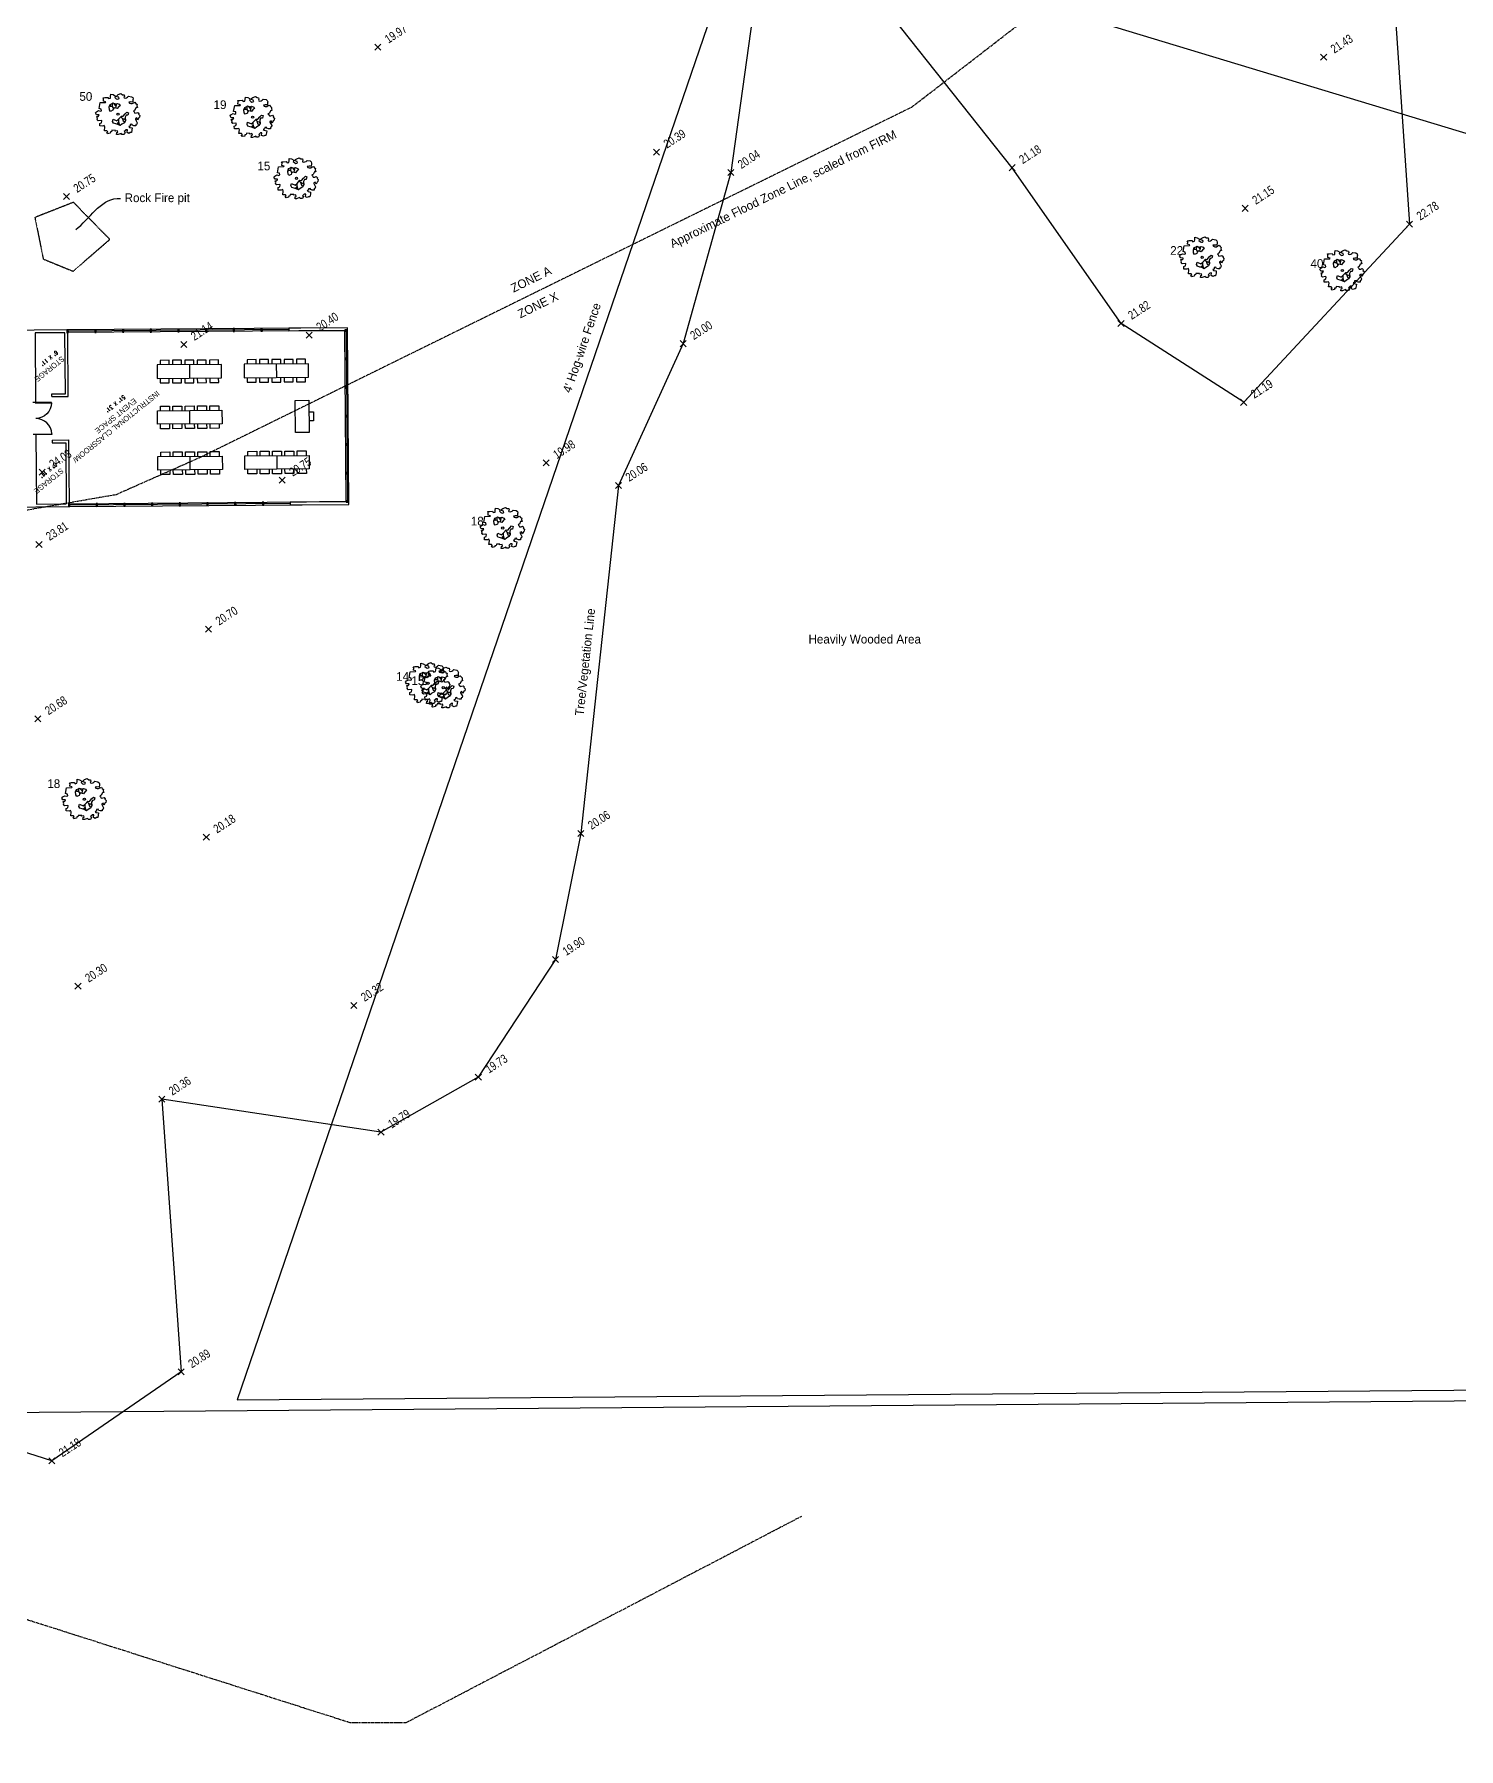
# Model space of a CAD drawing. Header units: inches. Extents: x -625442 to 34963, y -27993 to 66986.
# Drawn here: x -454990 to -451844, y 25550 to 29336 of the extents above; entities that cross this region are included whole.
import ezdxf
from ezdxf.enums import TextEntityAlignment as Align

# ---------------------------------------------------------------- set-up
doc = ezdxf.new("R2010")
doc.units = ezdxf.units.IN
doc.header["$LTSCALE"] = 0.5
doc.header["$MEASUREMENT"] = 0
doc.linetypes.add('HIDDEN', pattern=[0.375, 0.25, -0.125])
doc.linetypes.add('PHANTOM', pattern=[20, 10, -2, 2, -2, 2, -2])
for name, color, linetype in [('0-TEXT', 30, 'Continuous'), ('EDGE OF ROCKS', 55, 'HIDDEN'), ('FEMA FLOOD ZONE', 190, 'PHANTOM'), ('FENCE', 7, 'FEN_LINE'), ('P-BELOW-LIGHT', 143, 'Continuous'), ('P-DOOR', 51, 'Continuous'), ('P-FURNITURE', 201, 'Continuous'), ('P-WALL', 90, 'Continuous'), ('P-WINDOW', 213, 'Continuous'), ('SPOT ELEVATION TEXT', 252, 'Continuous'), ('TEXT', 7, 'Continuous'), ('TREE LINE', 73, 'Continuous'), ('Trees-Anno', 43, 'Continuous'), ('TreesMARK', 46, 'Continuous')]:
    doc.layers.add(name, color=color, linetype=linetype)
doc.styles.add('1-4T', font='Zap601Rm.ttf', dxfattribs={"width": 0.8, "height": 12})
doc.styles.add('BLDG', font='IC-Romans.shx', dxfattribs={"width": 0.8})
doc.styles.add('sapa notes', font='romans.shx', dxfattribs={"width": 0.8})
doc.styles.get("Standard").update_dxf_attribs({"font": 'Arial.ttf'})
doc.styles.add('TXT', font='IC-Romans.shx')
doc.linetypes.add('FEN_LINE', pattern='A,0.5,-0.2,[" X ",Standard,S=0.1,R=0,X=-0.1,Y=-0.05],-0.25', length=0.95)
doc.dimstyles.new('20 SCALE', dxfattribs={"dimtxt": 1.6, "dimasz": 2, "dimexe": 0.18, "dimexo": 0.0625, "dimgap": 0.04, "dimtad": 0, "dimdec": 1, "dimzin": 0, "dimdsep": 46, "dimtxsty": 'BLDG', "dimcen": 0.09, "dimaunit": 1, "dimadec": 4, "dimazin": 0, "dimtfac": 1, "dimtdec": 1, "dimtofl": 0, "dimtmove": 2, "dimatfit": 3, "dimfxl": 1, "dimtolj": 1, "dimtzin": 0, "dimarcsym": 0})

# ---------------------------------------------------------------- blocks, each defined once
blk = doc.blocks.new('SPT10')
at = {"color": 0, "linetype": 'Continuous'}
for p, q in [((-0.35, -0.35), (0.35, 0.35)), ((0.35, -0.35), (-0.35, 0.35))]:
    blk.add_line(p, q, dxfattribs=at)
blk = doc.blocks.new('TREE11')
at = {"linetype": 'Continuous'}
for p, q in [((-0.134, 0.178), (-0.184, 0.176)), ((-0.156, 0.177), (-0.179, 0.211)), ((-0.132, 0.24), (-0.134, 0.178)), ((-0.134, 0.178), (-0.103, 0.129)), ((-0.094, 0.242), (-0.047, 0.184)), ((-0.034, 0.247), (-0.058, 0.14)), ((0.006, -0.194), (-0.03, -0.231)), ((0.008, -0.119), (0.006, -0.244)), ((0.008, -0.167), (0.027, -0.23)), ((0.027, -0.23), (0.058, -0.256)), ((0.065, -0.059), (0.113, -0.104)), ((0.096, -0.089), (0.115, -0.156)), ((0.113, -0.104), (0.17, -0.108)), ((0.115, -0.156), (0.157, -0.173)), ((0.141, -0.107), (0.163, -0.133))]:
    blk.add_line(p, q, dxfattribs=at)
for points in [[(-0.04, 0.357), (-0.015, 0.344), (0.008, 0.351), (0.028, 0.361), (0.015, 0.389), (-0.027, 0.402), (-0.019, 0.434), (0.006, 0.451), (0.063, 0.474), (0.102, 0.449), (0.138, 0.447), (0.147, 0.41), (0.136, 0.393), (0.141, 0.378), (0.17, 0.37), (0.196, 0.378), (0.22, 0.391), (0.243, 0.415), (0.313, 0.402), (0.339, 0.381), (0.35, 0.351), (0.344, 0.329), (0.34, 0.28), (0.289, 0.282), (0.248, 0.275), (0.265, 0.252), (0.293, 0.244), (0.328, 0.244), (0.361, 0.265), (0.39, 0.275), (0.412, 0.246), (0.437, 0.224), (0.433, 0.195), (0.446, 0.154), (0.413, 0.148), (0.388, 0.092), (0.354, 0.079), (0.368, 0.058), (0.388, 0.027), (0.422, 0.031), (0.457, 0.043), (0.483, 0.016), (0.474, 0.001), (0.503, -0.026), (0.494, -0.071), (0.476, -0.084), (0.45, -0.136), (0.429, -0.087), (0.398, -0.104), (0.399, -0.119), (0.44, -0.196), (0.432, -0.226), (0.411, -0.238), (0.409, -0.268), (0.363, -0.268), (0.329, -0.255), (0.315, -0.23), (0.28, -0.238), (0.276, -0.273), (0.246, -0.282), (0.266, -0.303), (0.327, -0.315), (0.32, -0.365), (0.306, -0.423), (0.28, -0.423), (0.248, -0.44), (0.207, -0.421), (0.216, -0.36), (0.179, -0.362), (0.166, -0.381), (0.14, -0.4), (0.162, -0.419), (0.138, -0.464), (0.091, -0.464), (0.072, -0.441), (0.001, -0.467), (-0.033, -0.467), (-0.028, -0.422), (-0.003, -0.413), (-0.014, -0.379), (-0.063, -0.389), (-0.062, -0.374), (-0.141, -0.37), (-0.149, -0.404), (-0.177, -0.406), (-0.18, -0.435), (-0.24, -0.45), (-0.26, -0.42), (-0.236, -0.405), (-0.254, -0.38), (-0.315, -0.38), (-0.303, -0.291), (-0.316, -0.259), (-0.349, -0.272), (-0.418, -0.27), (-0.422, -0.212), (-0.383, -0.196), (-0.372, -0.151), (-0.384, -0.142), (-0.455, -0.151), (-0.484, -0.125), (-0.473, -0.106), (-0.49, -0.053), (-0.458, -0.053), (-0.439, -0.033), (-0.432, -0.017), (-0.493, -0.016), (-0.518, 0.028), (-0.497, 0.053), (-0.45, 0.082), (-0.409, 0.069), (-0.382, 0.08), (-0.388, 0.119), (-0.437, 0.131), (-0.412, 0.266), (-0.287, 0.27), (-0.282, 0.283), (-0.337, 0.3), (-0.331, 0.357), (-0.341, 0.379), (-0.305, 0.383), (-0.238, 0.387), (-0.216, 0.358), (-0.176, 0.368), (-0.17, 0.404), (-0.164, 0.459), (-0.113, 0.45), (-0.059, 0.418), (-0.073, 0.387)], [(-0.118, 0.258), (-0.067, 0.236), (-0.022, 0.249), (0.027, 0.23), (0.047, 0.196), (0.015, 0.181), (-0.022, 0.128), (-0.087, 0.145), (-0.114, 0.117), (-0.121, 0.09), (-0.174, 0.064), (-0.194, 0.1), (-0.201, 0.17), (-0.18, 0.224), (-0.136, 0.243)], [(0.014, -0.114), (0.079, -0.044), (0.118, -0.048), (0.163, 0.008), (0.206, 0.048), (0.241, 0.034), (0.227, -0.023), (0.185, -0.025), (0.166, -0.07), (0.171, -0.149), (0.145, -0.196), (0.088, -0.232), (0.048, -0.263), (-0.004, -0.237), (-0.053, -0.224), (-0.108, -0.207), (-0.126, -0.167), (-0.115, -0.115), (-0.029, -0.154)]]:
    blk.add_lwpolyline(points, close=True, dxfattribs=at)
blk.add_circle((0, 0), 0.0248, dxfattribs=at)

msp = doc.modelspace()

# ---------------------------------------------------------------- linework, layer by layer
at = {"layer": 'DEFPOINTS'}
msp.add_line((-448536.65843, 28117.67999), (-463489.67582, 32656.5212), dxfattribs=at)
at = {"layer": 'EDGE OF ROCKS'}
msp.add_lwpolyline([(-454903.16281, 28965.08992), (-454988.38576, 28931.57131), (-454969.88114, 28839.87772), (-454904.02251, 28813.04804), (-454822.83475, 28883.12164), (-454903.16281, 28965.08992)], dxfattribs=at)
at = {"layer": 'FEMA FLOOD ZONE'}
for points in [[(-456435.52039, 29340.6801), (-456366.05531, 29268.55494), (-456360.71187, 29207.11493), (-455901.17385, 28432.43707), (-455658.04623, 28306.8857), (-455361.48387, 28264.14487), (-455177.13444, 28256.13106), (-454808.43528, 28320.2422), (-454621.41384, 28403.05273), (-453051.84379, 29175.61297), (-452512.1541, 29592.33613)], [(-453295.82795, 26063.00697), (-454169.01102, 25607.43556), (-454291.91084, 25607.43556), (-455339.22983, 25941.34861), (-455422.05352, 26000.11728), (-456375.86194, 26195.12226), (-456894.17814, 26192.45113), (-457078.52757, 26184.4371), (-457921.16672, 26221.89161), (-458196.35501, 26315.38708), (-458217.72907, 26352.78544), (-458308.56793, 26873.68944), (-458287.19415, 26977.87028), (-458076.1272, 27552.20048), (-457803.61034, 27864.74301), (-457632.45643, 28173.32053), (-457418.71776, 28592.71524), (-457341.23751, 28974.71159), (-457132.84229, 29372.73578)]]:
    msp.add_lwpolyline(points, dxfattribs=at)
at = {"layer": 'FENCE'}
for p, q in [((-454257.37465, 27150.97457), (-454541.52855, 26320.38452)), ((-449577.99515, 26336.05729), (-513965.77837, 25821.4055))]:
    msp.add_line(p, q, dxfattribs=at)
for points in [[(-454541.52855, 26320.38452), (-449601.46382, 26359.87047), (-448922.57177, 56440.86474)], [(-453225.32605, 30165.28872), (-453620.36139, 29012.98269), (-454257.37465, 27150.97457)]]:
    msp.add_lwpolyline(points, dxfattribs=at)
at = {"layer": 'P-BELOW-LIGHT'}
for points in [[(-454912.9649, 28293.29722), (-454294.98429, 28298.18329), (-454298.06276, 28688.17114), (-454916.04352, 28683.28507)], [(-454913.01234, 28299.29716), (-454301.03146, 28304.13574), (-454304.01521, 28682.12396), (-454915.99608, 28677.28539)]]:
    msp.add_lwpolyline(points, dxfattribs=at)
at = {"layer": 'P-DOOR'}
for points in [[(-454986.77204, 28521.93668), (-454951.3621, 28522.2162), (-454951.37136, 28523.39001), (-454986.78131, 28523.1105)], [(-454986.23154, 28453.46441), (-454950.82159, 28453.74393), (-454950.81233, 28452.57012), (-454986.22227, 28452.2906)]]:
    msp.add_lwpolyline(points, close=True, dxfattribs=at)
for points in [[(-454951.3621, 28522.2162), (-454952.28777, 28515.55689), (-454954.38879, 28509.08394), (-454957.66826, 28503.18864), (-454961.93053, 28497.87252), (-454967.18025, 28493.72249), (-454973.22023, 28490.54445), (-454979.66074, 28488.53714), (-454986.50179, 28487.70055)], [(-454950.82159, 28453.74393), (-454951.85227, 28460.3878), (-454954.05522, 28466.82677), (-454957.42735, 28472.66957), (-454961.77301, 28477.91774), (-454967.08759, 28481.98438), (-454973.17699, 28485.06667), (-454979.64839, 28486.97206), (-454986.50179, 28487.70055)]]:
    msp.add_lwpolyline(points, dxfattribs=at)
at = {"layer": 'P-FURNITURE'}
for p, q in [((-454647.30959, 28606.64795), (-454647.07526, 28576.64886)), ((-454455.31544, 28608.14762), (-454455.08112, 28578.14854)), ((-454718.18403, 28576.09343), (-454575.9665, 28577.2043)), ((-454526.18989, 28577.5931), (-454383.97235, 28578.70397)), ((-454413.02038, 28456.7107), (-454413.57581, 28527.81947)), ((-454717.62785, 28504.88841), (-454575.41031, 28505.99928)), ((-454646.28476, 28475.44476), (-454646.51908, 28505.44384)), ((-454716.83734, 28403.68431), (-454574.6198, 28404.79517)), ((-454645.49425, 28374.24065), (-454645.72857, 28404.23974)), ((-454524.84319, 28405.18398), (-454382.62566, 28406.29485)), ((-454453.5001, 28375.74033), (-454453.73443, 28405.73941))]:
    msp.add_line(p, q, dxfattribs=at)
at = {"layer": 'P-FURNITURE', "flags": 128}
for points in [[(-454575.9665, 28577.2043), (-454576.20082, 28607.20338), (-454718.41835, 28606.09252), (-454718.18403, 28576.09343)], [(-454691.95928, 28606.29919), (-454692.03678, 28616.22134), (-454711.88109, 28616.06634), (-454711.80359, 28606.14418)], [(-454664.67336, 28606.51232), (-454664.75086, 28616.43447), (-454684.59517, 28616.27947), (-454684.51766, 28606.35731)], [(-454637.38743, 28606.72545), (-454637.46494, 28616.6476), (-454657.30924, 28616.4926), (-454657.23174, 28606.57045)], [(-454610.10151, 28606.93858), (-454610.17901, 28616.86074), (-454630.02332, 28616.70573), (-454629.94582, 28606.78358)], [(-454582.81559, 28607.15171), (-454582.89309, 28617.07387), (-454602.7374, 28616.91886), (-454602.6599, 28606.99671)], [(-454383.97235, 28578.70397), (-454384.20668, 28608.70305), (-454526.42421, 28607.59219), (-454526.18989, 28577.5931)], [(-454499.96514, 28607.79886), (-454500.04264, 28617.72101), (-454519.88694, 28617.56601), (-454519.80944, 28607.64386)], [(-454472.67921, 28608.01199), (-454472.75672, 28617.93415), (-454492.60102, 28617.77914), (-454492.52352, 28607.85699)], [(-454445.39329, 28608.22512), (-454445.47079, 28618.14728), (-454465.3151, 28617.99227), (-454465.2376, 28608.07012)], [(-454418.10737, 28608.43826), (-454418.18487, 28618.36041), (-454438.02918, 28618.2054), (-454437.95168, 28608.28325)], [(-454390.82145, 28608.65139), (-454390.89895, 28618.57354), (-454410.74326, 28618.41854), (-454410.66575, 28608.49638)], [(-454711.56926, 28576.1451), (-454711.49176, 28566.22295), (-454691.64745, 28566.37795), (-454691.72495, 28576.3001)], [(-454684.28334, 28576.35823), (-454684.20584, 28566.43608), (-454664.36153, 28566.59108), (-454664.43903, 28576.51323)], [(-454656.99742, 28576.57136), (-454656.91992, 28566.64921), (-454637.07561, 28566.80421), (-454637.15311, 28576.72637)], [(-454629.7115, 28576.78449), (-454629.63399, 28566.86234), (-454609.78969, 28567.01734), (-454609.86719, 28576.9395)], [(-454602.42557, 28576.99762), (-454602.34807, 28567.07547), (-454582.50376, 28567.23047), (-454582.58127, 28577.15263)], [(-454519.57512, 28577.64477), (-454519.49762, 28567.72262), (-454499.65331, 28567.87762), (-454499.73081, 28577.79978)], [(-454492.2892, 28577.8579), (-454492.21169, 28567.93575), (-454472.36739, 28568.09075), (-454472.44489, 28578.01291)], [(-454465.00327, 28578.07103), (-454464.92577, 28568.14888), (-454445.08147, 28568.30389), (-454445.15897, 28578.22604)], [(-454437.71735, 28578.28417), (-454437.63985, 28568.36201), (-454417.79554, 28568.51702), (-454417.87305, 28578.43917)], [(-454410.43143, 28578.4973), (-454410.35393, 28568.57514), (-454390.50962, 28568.73015), (-454390.58712, 28578.6523)], [(-454711.01308, 28504.94008), (-454711.09058, 28514.86223), (-454691.24627, 28515.01724), (-454691.16877, 28505.09508)], [(-454683.72715, 28505.15321), (-454683.80466, 28515.07536), (-454663.96035, 28515.23037), (-454663.88285, 28505.30821)], [(-454656.44123, 28505.36634), (-454656.51873, 28515.28849), (-454636.67443, 28515.4435), (-454636.59693, 28505.52135)], [(-454629.15531, 28505.57947), (-454629.23281, 28515.50163), (-454609.38851, 28515.65663), (-454609.311, 28505.73448)], [(-454601.86939, 28505.7926), (-454601.94689, 28515.71476), (-454582.10258, 28515.86976), (-454582.02508, 28505.94761)], [(-454413.57581, 28527.81947), (-454383.57672, 28528.05379), (-454383.02129, 28456.94502), (-454413.02038, 28456.7107)], [(-454575.41031, 28505.99928), (-454575.17599, 28476.00019), (-454717.39352, 28474.88933), (-454717.62785, 28504.88841)], [(-454690.93445, 28475.096), (-454690.85694, 28465.17385), (-454710.70125, 28465.01884), (-454710.77875, 28474.94099)], [(-454663.64852, 28475.30913), (-454663.57102, 28465.38698), (-454683.41533, 28465.23197), (-454683.49283, 28475.15413)], [(-454636.3626, 28475.52226), (-454636.2851, 28465.60011), (-454656.12941, 28465.4451), (-454656.20691, 28475.36726)], [(-454609.07668, 28475.73539), (-454608.99918, 28465.81324), (-454628.84348, 28465.65823), (-454628.92099, 28475.58039)], [(-454581.79076, 28475.94852), (-454581.71326, 28466.02637), (-454601.55756, 28465.87137), (-454601.63506, 28475.79352)], [(-454383.37651, 28502.42156), (-454373.45436, 28502.49906), (-454373.29935, 28482.65476), (-454383.22151, 28482.57725)], [(-454574.6198, 28404.79517), (-454574.38548, 28374.79609), (-454716.60301, 28373.68522), (-454716.83734, 28403.68431)], [(-454710.22257, 28403.73597), (-454710.30007, 28413.65813), (-454690.45576, 28413.81313), (-454690.37826, 28403.89098)], [(-454682.93665, 28403.94911), (-454683.01415, 28413.87126), (-454663.16984, 28414.02626), (-454663.09234, 28404.10411)], [(-454655.65072, 28404.16224), (-454655.72823, 28414.08439), (-454635.88392, 28414.23939), (-454635.80642, 28404.31724)], [(-454628.3648, 28404.37537), (-454628.4423, 28414.29752), (-454608.598, 28414.45253), (-454608.52049, 28404.53037)], [(-454601.07888, 28404.5885), (-454601.15638, 28414.51065), (-454581.31207, 28414.66566), (-454581.23457, 28404.7435)], [(-454382.62566, 28406.29485), (-454382.39134, 28376.29576), (-454524.60887, 28375.18489), (-454524.84319, 28405.18398)], [(-454518.22842, 28405.23565), (-454518.30593, 28415.1578), (-454498.46162, 28415.31281), (-454498.38412, 28405.39065)], [(-454490.9425, 28405.44878), (-454491.02, 28415.37093), (-454471.1757, 28415.52594), (-454471.0982, 28405.60378)], [(-454463.65658, 28405.66191), (-454463.73408, 28415.58406), (-454443.88978, 28415.73907), (-454443.81227, 28405.81691)], [(-454436.37066, 28405.87504), (-454436.44816, 28415.79719), (-454416.60385, 28415.9522), (-454416.52635, 28406.03005)], [(-454409.08474, 28406.08817), (-454409.16224, 28416.01033), (-454389.31793, 28416.16533), (-454389.24043, 28406.24318)], [(-454690.14394, 28373.89189), (-454690.06643, 28363.96974), (-454709.91074, 28363.81474), (-454709.98824, 28373.73689)], [(-454662.85801, 28374.10503), (-454662.78051, 28364.18287), (-454682.62482, 28364.02787), (-454682.70232, 28373.95002)], [(-454635.57209, 28374.31816), (-454635.49459, 28364.396), (-454655.3389, 28364.241), (-454655.4164, 28374.16315)], [(-454608.28617, 28374.53129), (-454608.20867, 28364.60913), (-454628.05298, 28364.45413), (-454628.13048, 28374.37628)], [(-454581.00025, 28374.74442), (-454580.92275, 28364.82227), (-454600.76705, 28364.66726), (-454600.84456, 28374.58941)], [(-454498.14979, 28375.39157), (-454498.07229, 28365.46941), (-454517.9166, 28365.31441), (-454517.9941, 28375.23656)], [(-454470.86387, 28375.6047), (-454470.78637, 28365.68254), (-454490.63068, 28365.52754), (-454490.70818, 28375.44969)], [(-454443.57795, 28375.81783), (-454443.50045, 28365.89568), (-454463.34475, 28365.74067), (-454463.42226, 28375.66283)], [(-454416.29203, 28376.03096), (-454416.21453, 28366.10881), (-454436.05883, 28365.9538), (-454436.13633, 28375.87596)], [(-454389.00611, 28376.24409), (-454388.9286, 28366.32194), (-454408.77291, 28366.16693), (-454408.85041, 28376.08909)]]:
    msp.add_lwpolyline(points, dxfattribs=at)
at = {"layer": 'P-WALL'}
for p, q in [((-454915.99608, 28677.28539), (-454916.04352, 28683.28507)), ((-454986.78131, 28523.1105), (-454992.78112, 28523.06313)), ((-454950.88181, 28535.98448), (-454950.92917, 28541.98429)), ((-454986.22227, 28452.2906), (-454992.22209, 28452.24324)), ((-454950.12401, 28439.98496), (-454950.07665, 28433.98514)), ((-454913.01234, 28299.29716), (-454912.9649, 28293.29722))]:
    msp.add_line(p, q, dxfattribs=at)
for points in [[(-454916.04352, 28683.28507), (-455138.03659, 28681.54058), (-455136.87624, 28534.54516)], [(-454921.9959, 28677.23795), (-454987.99383, 28676.71614), (-454986.78131, 28523.1105)], [(-454950.92917, 28541.98429), (-454920.93011, 28542.22109), (-454921.9959, 28677.23795)], [(-454950.88181, 28535.98448), (-454914.88293, 28536.26864), (-454915.99608, 28677.28539)], [(-455136.11847, 28438.54816), (-455134.95812, 28291.55273), (-454912.96498, 28293.30792)], [(-454986.22227, 28452.2906), (-454985.01008, 28298.72792), (-454919.01215, 28299.24973)], [(-454950.12401, 28439.98496), (-454914.12513, 28440.26912), (-454913.01234, 28299.29716)], [(-454950.07665, 28433.98514), (-454920.07759, 28434.22195), (-454919.01215, 28299.24973)]]:
    msp.add_lwpolyline(points, dxfattribs=at)
for points in [[(-454914.5484, 28683.29851), (-454917.5483, 28683.27479), (-454917.50086, 28677.27494), (-454914.50096, 28677.29866)], [(-454853.35031, 28683.78251), (-454856.35022, 28683.75879), (-454856.30278, 28677.75894), (-454853.30288, 28677.78266)], [(-454792.15223, 28684.26633), (-454795.15214, 28684.24261), (-454795.1047, 28678.24276), (-454792.10479, 28678.26648)], [(-454730.95415, 28684.75014), (-454733.95405, 28684.72643), (-454733.90661, 28678.72657), (-454730.90671, 28678.75029)], [(-454669.75603, 28685.23396), (-454672.75593, 28685.21024), (-454672.70849, 28679.21039), (-454669.70859, 28679.23411)], [(-454608.55794, 28685.71787), (-454611.55785, 28685.69415), (-454611.51041, 28679.6943), (-454608.5105, 28679.71802)], [(-454547.35986, 28686.20169), (-454550.35976, 28686.17797), (-454550.31233, 28680.17812), (-454547.31242, 28680.20184)], [(-454486.16177, 28686.68555), (-454489.16168, 28686.66183), (-454489.11424, 28680.66198), (-454486.11434, 28680.6857)], [(-454298.06769, 28688.1711), (-454427.9636, 28687.14569), (-454427.91616, 28681.14584), (-454298.02025, 28682.17125)], [(-454304.0279, 28683.62309), (-454304.00418, 28680.62318), (-454298.00433, 28680.67062), (-454298.02805, 28683.67053)], [(-454303.52982, 28620.6255), (-454303.5061, 28617.62559), (-454297.50625, 28617.67303), (-454297.52996, 28620.67294)], [(-454303.03251, 28557.6279), (-454303.00879, 28554.62799), (-454297.00894, 28554.67543), (-454297.03266, 28557.67534)], [(-454302.5352, 28494.6303), (-454302.51148, 28491.6304), (-454296.51163, 28491.67783), (-454296.53535, 28494.67774)], [(-454302.03633, 28431.63272), (-454302.01261, 28428.63281), (-454296.01276, 28428.68025), (-454296.03648, 28431.68016)], [(-454301.53902, 28368.63512), (-454301.5153, 28365.63521), (-454295.51545, 28365.68265), (-454295.53917, 28368.68256)], [(-454911.51238, 28299.30898), (-454914.51229, 28299.28526), (-454914.46485, 28293.28541), (-454911.46494, 28293.30913)], [(-454850.3143, 28299.79298), (-454853.3142, 28299.76926), (-454853.26677, 28293.76941), (-454850.26686, 28293.79313)], [(-454789.11621, 28300.2768), (-454792.11612, 28300.25308), (-454792.06868, 28294.25323), (-454789.06878, 28294.27695)], [(-454727.91813, 28300.76061), (-454730.91804, 28300.7369), (-454730.8706, 28294.73704), (-454727.87069, 28294.76076)], [(-454666.72001, 28301.24443), (-454669.71992, 28301.22071), (-454669.67248, 28295.22086), (-454666.67257, 28295.24458)], [(-454605.52193, 28301.72834), (-454608.52183, 28301.70462), (-454608.4744, 28295.70477), (-454605.47449, 28295.72849)], [(-454544.32384, 28302.21216), (-454547.32375, 28302.18844), (-454547.27631, 28296.18859), (-454544.27641, 28296.21231)], [(-454483.12576, 28302.69602), (-454486.12567, 28302.6723), (-454486.07823, 28296.67245), (-454483.07832, 28296.69617)], [(-454295.03168, 28304.18157), (-454424.92758, 28303.15616), (-454424.88015, 28297.15631), (-454294.98424, 28298.18172)], [(-454301.04015, 28305.63753), (-454301.01643, 28302.63763), (-454295.01658, 28302.68507), (-454295.0403, 28305.68497)]]:
    msp.add_lwpolyline(points, close=True, dxfattribs=at)
at = {"layer": 'P-WINDOW'}
for p, q in [((-454427.93987, 28684.14421), (-454916.0198, 28680.28523)), ((-454301.01531, 28682.14765), (-454298.03156, 28304.15942)), ((-454424.90386, 28300.15622), (-454912.98862, 28296.29719))]:
    msp.add_line(p, q, dxfattribs=at)
at = {"layer": 'TREE LINE'}
for points in [[(-451998.18065, 29587.80053), (-451952.68818, 28916.79704), (-452319.00272, 28523.52181), (-452589.90968, 28697.64521), (-452830.4359, 29041.57703), (-453223.852, 29538.04173)], [(-453395.34255, 29432.99685), (-453451.61989, 29030.8184), (-453556.78559, 28653.05492), (-453699.55966, 28339.87667), (-453782.52216, 27571.49073), (-453838.5206, 27293.02237), (-454009.19517, 27033.31151), (-454224.12997, 26911.74592), (-454708.31563, 26984.42699), (-454665.32616, 26382.36099), (-454951.12721, 26185.99969), (-455459.05195, 26348.22383), (-455878.69032, 26617.33266), (-455915.51238, 27016.21893), (-456207.27971, 27087.45102), (-456400.26943, 27500.7132), (-457392.72439, 27646.54871), (-457584.94227, 27270.39646), (-457483.83235, 26746.99056), (-457554.77209, 26569.84999), (-457399.78105, 26048.6162), (-457423.68355, 25858.86097), (-458220.12641, 25542.78059)]]:
    msp.add_lwpolyline(points, dxfattribs=at)

# ---------------------------------------------------------------- block references
at = {"layer": 'SPOT ELEVATION TEXT', "xscale": 19.2, "yscale": 19.2, "zscale": 19.2}
for p in [(-454231.11703, 29307.57595), (-452142.43381, 29285.65741), (-453615.74376, 29076.02169), (-452830.4359, 29041.57703), (-453451.61989, 29030.8184), (-454918.78916, 28977.86329), (-452315.73597, 28951.79152), (-451952.68818, 28916.79704), (-452589.90968, 28697.64521), (-454382.48759, 28671.8501), (-453556.78559, 28653.05492), (-454659.61563, 28651.34989), (-452319.00272, 28523.52181), (-453859.48075, 28390.03487), (-454972.09775, 28369.06611), (-454442.32382, 28351.60947), (-453699.55966, 28339.87667), (-454979.38448, 28209.54792), (-454605.02795, 28022.51958), (-454981.63634, 27824.55728), (-454609.79286, 27563.29547), (-453782.52216, 27571.49073), (-453838.5206, 27293.02237), (-454893.12718, 27234.00468), (-454283.81552, 27191.72983), (-454009.19517, 27033.31151), (-454708.31563, 26984.42699), (-454224.12997, 26911.74592), (-454665.32616, 26382.36099), (-454951.12721, 26185.99969)]:
    msp.add_blockref('SPT10', p, dxfattribs=at)
at = {"layer": 'TreesMARK', "color": 46, "xscale": 96, "yscale": 96, "zscale": 96}
for p in [(-454804.78564, 29159.69844), (-454507.63072, 29153.31038), (-454410.79818, 29017.9648), (-452410.84008, 28843.75526), (-452101.10385, 28814.64999), (-453955.34243, 28245.79298), (-454120.11012, 27903.11937), (-454086.60514, 27893.42016), (-454879.07195, 27646.93217)]:
    msp.add_blockref('TREE11', p, dxfattribs=at)

# ---------------------------------------------------------------- texts
at = {"layer": '0-TEXT', "width": 0.8}
for s, height, style, p in [('STORAGE', 11.988, '1-4T', (-454929.24981, 28626.36898)), ("6' X 11'", 8.991, 'sapa notes', (-454941.80891, 28638.51247)), ('INSTRUCTIONAL CLASSROOM/', 11.988, '1-4T', (-454719.24024, 28549.99193)), ('EVENT SPACE', 11.988, '1-4T', (-454769.81122, 28533.41217)), ("51' X 31'", 8.991, 'sapa notes', (-454793.05527, 28540.26024)), ('STORAGE', 11.988, '1-4T', (-454931.08381, 28379.17857)), ("6' X 11'", 8.991, 'sapa notes', (-454943.64291, 28391.32206))]:
    msp.add_text(s, height=height, rotation=219.00089794, dxfattribs=dict(at, style=style)).set_placement(p)
at = {"layer": 'SPOT ELEVATION TEXT', "style": 'BLDG', "width": 0.8}
for s, p in [('19.97', (-454186.00486, 29329.17577)), ('21.43', (-452097.32163, 29307.25722)), ('20.39', (-453570.63159, 29097.62151)), ('20.04', (-453406.50771, 29052.41822)), ('21.18', (-452785.32372, 29063.17684)), ('20.75', (-454873.67699, 28999.46311)), ('21.15', (-452270.6238, 28973.39134)), ('22.78', (-451907.57601, 28938.39685)), ('21.82', (-452544.7975, 28719.24502)), ('21.14', (-454614.50345, 28672.9497)), ('20.40', (-454337.37541, 28693.44991)), ('20.00', (-453511.67341, 28674.65474)), ('21.19', (-452273.89054, 28545.12162)), ('19.98', (-453814.36857, 28411.63468)), ('24.03', (-454926.98558, 28390.66592)), ('20.75', (-454397.21164, 28373.20928)), ('20.06', (-453654.44748, 28361.47649)), ('23.81', (-454934.27231, 28231.14773)), ('20.70', (-454559.91578, 28044.11939)), ('20.68', (-454936.52417, 27846.1571)), ('20.18', (-454564.68069, 27584.89528)), ('20.06', (-453737.40998, 27593.09055)), ('19.90', (-453793.40843, 27314.62218)), ('20.30', (-454848.015, 27255.60449)), ('20.32', (-454238.70335, 27213.32964)), ('19.73', (-453964.083, 27054.91132)), ('20.36', (-454663.20345, 27006.02681)), ('19.79', (-454179.01779, 26933.34573)), ('20.89', (-454620.21398, 26403.96081)), ('21.18', (-454906.01503, 26207.5995))]:
    msp.add_text(s, height=19.2, rotation=33, dxfattribs=at).set_placement(p, align=Align.CENTER)
at = {"layer": 'TEXT', "char_height": 19.2, "style": 'TXT'}
for s, insert, attachment_point, rotation in [('Approximate Flood Zone Line, scaled from FIRM', (-453340.31246, 29003.26195), 2, 26.20693609), ('ZONE A', (-453897.03015, 28803.75945), 2, 26.20693609), ('ZONE X', (-453881.82774, 28746.91618), 2, 26.20693609), ("4' Hog-wire Fence", (-453823.35983, 28548.91004), 1, 71.113624), ('Tree/Vegetation Line', (-453795.88553, 27832.41675), 1, 83.83765621)]:
    msp.add_mtext(s, dxfattribs=dict(at, insert=insert, attachment_point=attachment_point, rotation=rotation))
for s, insert, attachment_point in [('Rock Fire pit', (-454790.26171, 28984.77052), 1), ('Heavily Wooded Area', (-453155.90143, 28010.06762), 2)]:
    msp.add_mtext(s, dxfattribs=dict(at, insert=insert, attachment_point=attachment_point))
at = {"layer": 'Trees-Anno', "char_height": 19.2, "attachment_point": 9, "style": 'TXT'}
for s, insert in [('50', (-454861.57657, 29189.00049)), ('19', (-454565.25275, 29170.88497)), ('15', (-454468.42021, 29035.53939)), ('22', (-452452.70099, 28849.17316)), ('40', (-452142.96477, 28820.06789)), ('18', (-453997.20335, 28251.21088)), ('14', (-454161.97103, 27908.53727)), ('15', (-454128.46606, 27898.83806)), ('18', (-454932.41326, 27671.48062))]:
    msp.add_mtext(s, dxfattribs=dict(at, insert=insert))

# ---------------------------------------------------------------- leaders
at = {"layer": 'TEXT', "path_type": 1}
msp.add_leader([(-454898.15588, 28904.82919), (-454806.96626, 28973.57649), (-454799.48057, 28973.75886)], dimstyle='20 SCALE', dxfattribs=at)

doc.saveas('drawing.dxf')
